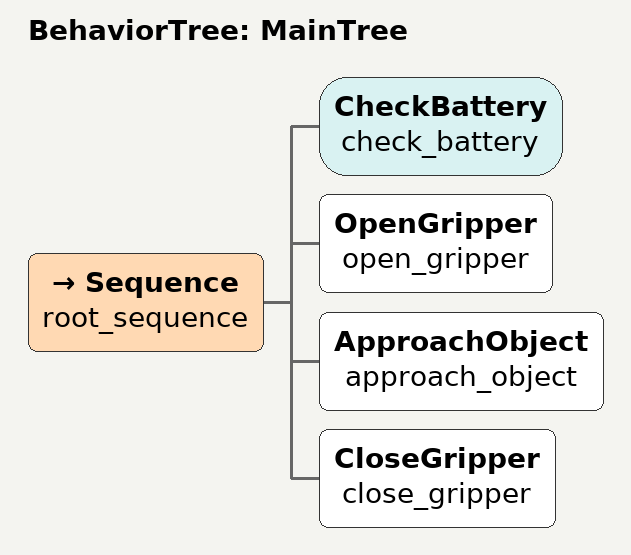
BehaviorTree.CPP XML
<?xml version="1.0" encoding="UTF-8"?>
<root main_tree_to_execute="MainTree">
    <BehaviorTree ID="MainTree">
        <Sequence name="root_sequence">
            <CheckBattery name="check_battery"/>
            <OpenGripper  name="open_gripper"/>
            <ApproachObject name="approach_object"/>
            <CloseGripper name="close_gripper"/>
        </Sequence>
    </BehaviorTree>
</root>
